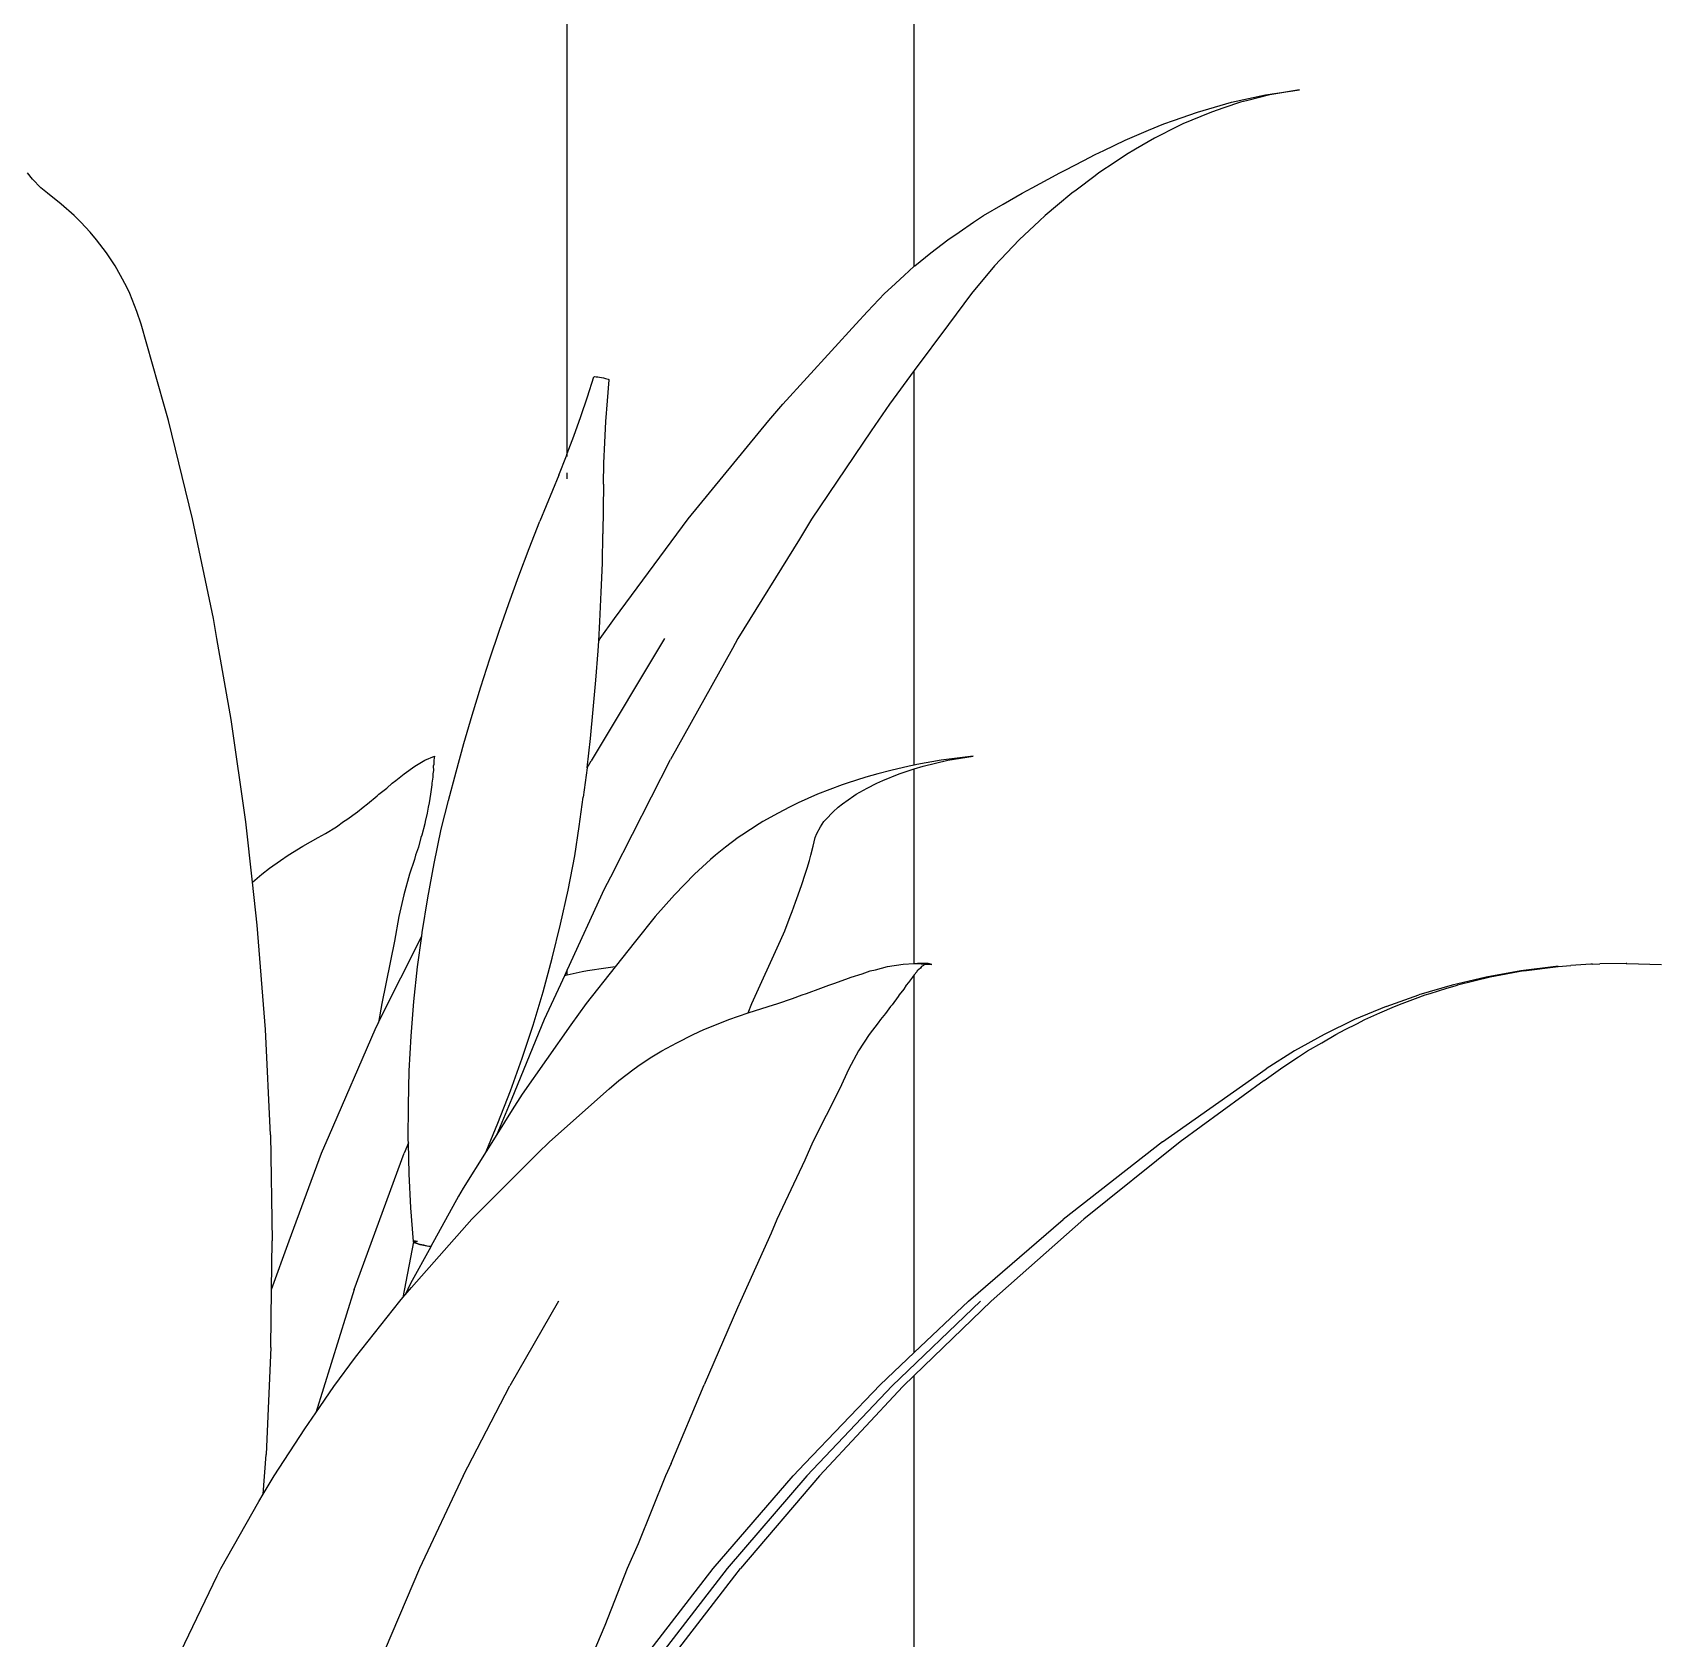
# Model space of a CAD drawing. Header units: metres. Extents: x 244.4 to 340.3, y -4.1 to 64.3.
# Drawn here: x 254.28 to 254.6785, y 7.6788 to 8.0717 of the extents above; entities that cross this region are included whole.
import ezdxf

# ---------------------------------------------------------------- set-up
doc = ezdxf.new("R2010")
doc.units = ezdxf.units.M
doc.layers.add('Edges', color=7, linetype='Continuous')

# ---------------------------------------------------------------- blocks, each defined once
blk = doc.blocks.new('Novo+Sobrado2m fr')
for p, q in [((-1.17735, -1.24859), (-1.17735, 0.79324)), ((-1.09244, -1.20273), (-1.09244, 0.79324)), ((-1.00655, -1.16083), (-0.99821, -1.15958)), ((-0.99821, -1.15958), (-1.00549, -1.16083)), ((-1.02312, -1.16501), (-1.01485, -1.16264)), ((-1.01267, -1.16264), (-1.01669, -1.164)), ((-1.01485, -1.16264), (-1.00655, -1.16083)), ((-1.01084, -1.16219), (-1.01267, -1.16264)), ((-1.00549, -1.16083), (-1.01084, -1.16219)), ((-1.03142, -1.16793), (-1.02906, -1.16711)), ((-1.02906, -1.16711), (-1.02312, -1.16501)), ((-1.02236, -1.16612), (-1.02676, -1.16793)), ((-1.01976, -1.16501), (-1.02236, -1.16612)), ((-1.01669, -1.164), (-1.01976, -1.16501)), ((-1.04084, -1.17192), (-1.03975, -1.1714)), ((-1.03975, -1.1714), (-1.03512, -1.16949)), ((-1.03367, -1.1714), (-1.03829, -1.17411)), ((-1.03512, -1.16949), (-1.03142, -1.16793)), ((-1.02788, -1.16851), (-1.03367, -1.1714)), ((-1.02676, -1.16793), (-1.02788, -1.16851)), ((-1.05094, -1.17684), (-1.0482, -1.17538)), ((-1.0482, -1.17538), (-1.04606, -1.1744)), ((-1.04606, -1.1744), (-1.04084, -1.17192)), ((-1.04052, -1.17538), (-1.04328, -1.17725)), ((-1.03829, -1.17411), (-1.04052, -1.17538)), ((-1.05687, -1.17988), (-1.05553, -1.17921)), ((-1.05553, -1.17921), (-1.05094, -1.17684)), ((-1.04328, -1.17725), (-1.04726, -1.17988)), ((-1.30816, -1.18148), (-1.30938, -1.17988)), ((-1.30612, -1.1836), (-1.30816, -1.18148)), ((-1.06357, -1.1836), (-1.05969, -1.18148)), ((-1.05969, -1.18148), (-1.05687, -1.17988)), ((-1.04818, -1.1806), (-1.05288, -1.18413)), ((-1.04726, -1.17988), (-1.04818, -1.1806)), ((-1.30455, -1.18488), (-1.30612, -1.1836)), ((-1.30118, -1.18757), (-1.30455, -1.18488)), ((-1.07073, -1.18757), (-1.06603, -1.18488)), ((-1.06603, -1.18488), (-1.06357, -1.1836)), ((-1.0539, -1.18488), (-1.0574, -1.18784)), ((-1.05288, -1.18413), (-1.0539, -1.18488)), ((-1.29803, -1.19035), (-1.30118, -1.18757)), ((-1.29633, -1.192), (-1.29803, -1.19035)), ((-1.07797, -1.192), (-1.07548, -1.19035)), ((-1.07548, -1.19035), (-1.07073, -1.18757)), ((-1.06045, -1.19035), (-1.06185, -1.19167)), ((-1.0574, -1.18784), (-1.06045, -1.19035)), ((-1.2941, -1.19439), (-1.29633, -1.192)), ((-1.29251, -1.19628), (-1.2941, -1.19439)), ((-1.08425, -1.19628), (-1.08151, -1.19439)), ((-1.08151, -1.19439), (-1.07797, -1.192)), ((-1.06185, -1.19167), (-1.06682, -1.19628)), ((-1.29007, -1.19949), (-1.29251, -1.19628)), ((-1.28799, -1.20264), (-1.29007, -1.19949)), ((-1.09234, -1.20264), (-1.08838, -1.19949)), ((-1.08838, -1.19949), (-1.08425, -1.19628)), ((-1.06682, -1.19628), (-1.07284, -1.20264)), ((-1.28662, -1.20497), (-1.28799, -1.20264)), ((-1.09492, -1.20497), (-1.09244, -1.20273)), ((-1.09244, -1.20273), (-1.09234, -1.20264)), ((-1.07284, -1.20264), (-1.07846, -1.20941)), ((-1.28512, -1.20784), (-1.28662, -1.20497)), ((-1.09805, -1.20784), (-1.09492, -1.20497)), ((-1.28441, -1.20941), (-1.28512, -1.20784)), ((-1.28262, -1.21381), (-1.28441, -1.20941)), ((-1.10393, -1.21381), (-1.09973, -1.20941)), ((-1.09973, -1.20941), (-1.09805, -1.20784)), ((-1.07846, -1.20941), (-1.08404, -1.217)), ((-1.28161, -1.21689), (-1.28262, -1.21381)), ((-1.10678, -1.21689), (-1.10393, -1.21381)), ((-1.27609, -1.23645), (-1.28161, -1.21689)), ((-1.12463, -1.23645), (-1.10678, -1.21689)), ((-1.08404, -1.217), (-1.09244, -1.22826)), ((-1.1724, -1.23468), (-1.17082, -1.2298)), ((-1.17082, -1.2298), (-1.17076, -1.22976)), ((-1.17076, -1.22976), (-1.17058, -1.22974)), ((-1.17058, -1.22974), (-1.17028, -1.22976)), ((-1.17028, -1.22976), (-1.16989, -1.2298)), ((-1.16989, -1.2298), (-1.16944, -1.22987)), ((-1.16944, -1.22987), (-1.16896, -1.22996)), ((-1.16896, -1.22996), (-1.16848, -1.23006)), ((-1.16848, -1.23006), (-1.16803, -1.23017)), ((-1.16803, -1.23017), (-1.16764, -1.23028)), ((-1.16764, -1.23028), (-1.16734, -1.23038)), ((-1.16752, -1.23565), (-1.16708, -1.23054)), ((-1.16734, -1.23038), (-1.16715, -1.23047)), ((-1.16715, -1.23047), (-1.16708, -1.23054)), ((-1.09244, -1.22826), (-1.09854, -1.23645)), ((-1.09244, -1.32479), (-1.09244, -1.22826)), ((-1.17405, -1.23952), (-1.1724, -1.23468)), ((-1.27495, -1.24052), (-1.27609, -1.23645)), ((-1.16788, -1.24075), (-1.16752, -1.23565)), ((-1.12802, -1.24052), (-1.12463, -1.23645)), ((-1.09854, -1.23645), (-1.10296, -1.24305)), ((-1.26906, -1.26454), (-1.27495, -1.24052)), ((-1.17577, -1.24434), (-1.17405, -1.23952)), ((-1.16816, -1.24585), (-1.16788, -1.24075)), ((-1.14776, -1.26454), (-1.12802, -1.24052)), ((-1.10296, -1.24305), (-1.11759, -1.2646)), ((-1.17735, -1.24859), (-1.17577, -1.24434)), ((-1.16837, -1.25094), (-1.16816, -1.24585)), ((-1.1794, -1.25385), (-1.17755, -1.24911)), ((-1.17755, -1.24911), (-1.17735, -1.24859)), ((-1.17735, -1.2493), (-1.17735, -1.24859)), ((-1.16849, -1.25602), (-1.16837, -1.25094)), ((-1.1794, -1.25385), (-1.18403, -1.26515)), ((-1.17735, -1.25474), (-1.17735, -1.25329)), ((-1.16849, -1.25602), (-1.16861, -1.26821)), ((-1.26393, -1.28894), (-1.26906, -1.26454)), ((-1.18665, -1.27179), (-1.18403, -1.26515)), ((-1.16577, -1.28894), (-1.14776, -1.26454)), ((-1.11759, -1.2646), (-1.12055, -1.26948)), ((-1.16877, -1.27535), (-1.16861, -1.26821)), ((-1.12055, -1.26948), (-1.13558, -1.29382)), ((-1.18918, -1.27849), (-1.18665, -1.27179)), ((-1.19164, -1.28522), (-1.18918, -1.27849)), ((-1.16902, -1.28249), (-1.16877, -1.27535)), ((-1.16937, -1.28965), (-1.16902, -1.28249)), ((-1.19401, -1.292), (-1.19164, -1.28522)), ((-1.26307, -1.29382), (-1.26393, -1.28894)), ((-1.16966, -1.29436), (-1.16937, -1.28965)), ((-1.1693, -1.29382), (-1.16577, -1.28894)), ((-1.25958, -1.31367), (-1.26307, -1.29382)), ((-1.19629, -1.29882), (-1.19401, -1.292)), ((-1.1536, -1.29382), (-1.17151, -1.32371)), ((-1.16981, -1.29681), (-1.16966, -1.29436)), ((-1.16966, -1.29436), (-1.1693, -1.29382)), ((-1.13558, -1.29382), (-1.13693, -1.29627)), ((-1.19849, -1.30568), (-1.19629, -1.29882)), ((-1.17035, -1.30398), (-1.16981, -1.29681)), ((-1.13693, -1.29627), (-1.15212, -1.32338)), ((-1.20061, -1.31257), (-1.19849, -1.30568)), ((-1.17098, -1.31115), (-1.17035, -1.30398)), ((-1.25601, -1.33869), (-1.25958, -1.31367)), ((-1.20264, -1.3195), (-1.20061, -1.31257)), ((-1.1717, -1.31832), (-1.17098, -1.31115)), ((-1.17252, -1.32549), (-1.1717, -1.31832)), ((-1.21222, -1.3236), (-1.20983, -1.32262)), ((-1.20983, -1.32262), (-1.21002, -1.3236)), ((-1.20457, -1.32646), (-1.20264, -1.3195)), ((-1.07803, -1.32262), (-1.08587, -1.3236)), ((-1.08422, -1.3236), (-1.07803, -1.32262)), ((-1.21927, -1.32855), (-1.21725, -1.32689)), ((-1.21725, -1.32689), (-1.21465, -1.32503)), ((-1.21465, -1.32503), (-1.21222, -1.3236)), ((-1.21011, -1.3261), (-1.21028, -1.32689)), ((-1.21028, -1.32689), (-1.21026, -1.32776)), ((-1.21003, -1.32467), (-1.21015, -1.32503)), ((-1.21015, -1.32503), (-1.21011, -1.3261)), ((-1.21002, -1.3236), (-1.21003, -1.32467)), ((-1.20643, -1.33345), (-1.20457, -1.32646)), ((-1.17252, -1.32549), (-1.17343, -1.33265)), ((-1.17252, -1.32549), (-1.17151, -1.32371)), ((-1.16607, -1.3508), (-1.15212, -1.32338)), ((-1.10136, -1.32689), (-1.10427, -1.32776)), ((-1.09817, -1.3261), (-1.10136, -1.32689)), ((-1.10014, -1.32855), (-1.09614, -1.32689)), ((-1.09367, -1.32503), (-1.09817, -1.3261)), ((-1.09614, -1.32689), (-1.09244, -1.32571)), ((-1.09244, -1.32479), (-1.09367, -1.32503)), ((-1.09179, -1.32467), (-1.09244, -1.32479)), ((-1.09244, -1.32571), (-1.0903, -1.32503)), ((-1.09244, -1.37334), (-1.09244, -1.32571)), ((-1.08587, -1.3236), (-1.09179, -1.32467)), ((-1.0903, -1.32503), (-1.08422, -1.3236)), ((-1.22342, -1.33192), (-1.22153, -1.33042)), ((-1.22153, -1.33042), (-1.22015, -1.32919)), ((-1.22015, -1.32919), (-1.21927, -1.32855)), ((-1.21048, -1.32965), (-1.21083, -1.33192)), ((-1.21026, -1.32776), (-1.21049, -1.32919)), ((-1.21049, -1.32919), (-1.21048, -1.32965)), ((-1.11011, -1.32965), (-1.11609, -1.33192)), ((-1.10886, -1.32919), (-1.11011, -1.32965)), ((-1.10427, -1.32776), (-1.10886, -1.32919)), ((-1.10665, -1.33192), (-1.10395, -1.33042)), ((-1.10395, -1.33042), (-1.10162, -1.32919)), ((-1.10162, -1.32919), (-1.10014, -1.32855)), ((-1.22731, -1.33506), (-1.22625, -1.33428)), ((-1.22625, -1.33428), (-1.22387, -1.33234)), ((-1.22387, -1.33234), (-1.22342, -1.33192)), ((-1.21113, -1.33406), (-1.21139, -1.33506)), ((-1.21083, -1.33192), (-1.21113, -1.33406)), ((-1.20819, -1.34047), (-1.20643, -1.33345)), ((-1.17443, -1.33981), (-1.17343, -1.33265)), ((-1.12082, -1.33406), (-1.12296, -1.33506)), ((-1.11609, -1.33192), (-1.12082, -1.33406)), ((-1.11104, -1.33506), (-1.11002, -1.33428)), ((-1.11002, -1.33428), (-1.10728, -1.33234)), ((-1.10728, -1.33234), (-1.10665, -1.33192)), ((-1.25438, -1.35344), (-1.25601, -1.33869)), ((-1.23383, -1.33986), (-1.23206, -1.3386)), ((-1.23206, -1.3386), (-1.23125, -1.33808)), ((-1.23125, -1.33808), (-1.22871, -1.33621)), ((-1.22871, -1.33621), (-1.22731, -1.33506)), ((-1.21213, -1.3386), (-1.21222, -1.33916)), ((-1.21161, -1.33653), (-1.21213, -1.3386)), ((-1.21139, -1.33506), (-1.21161, -1.33653)), ((-1.12947, -1.3386), (-1.13038, -1.33916)), ((-1.12573, -1.33653), (-1.12947, -1.3386)), ((-1.12296, -1.33506), (-1.12573, -1.33653)), ((-1.11542, -1.33986), (-1.11455, -1.3386)), ((-1.11455, -1.3386), (-1.1141, -1.33808)), ((-1.1141, -1.33808), (-1.11228, -1.33621)), ((-1.11228, -1.33621), (-1.11104, -1.33506)), ((-1.24202, -1.34466), (-1.2383, -1.34254)), ((-1.2383, -1.34254), (-1.23647, -1.34153)), ((-1.23647, -1.34153), (-1.23383, -1.33986)), ((-1.21315, -1.34254), (-1.21377, -1.34487)), ((-1.21294, -1.34195), (-1.21315, -1.34254)), ((-1.21222, -1.33916), (-1.21294, -1.34195)), ((-1.20995, -1.34884), (-1.20819, -1.34047)), ((-1.17553, -1.34696), (-1.17443, -1.33981)), ((-1.13554, -1.34254), (-1.13862, -1.34487)), ((-1.13468, -1.34195), (-1.13554, -1.34254)), ((-1.13038, -1.33916), (-1.13468, -1.34195)), ((-1.11715, -1.34466), (-1.1167, -1.34254)), ((-1.1167, -1.34254), (-1.11632, -1.34153)), ((-1.11632, -1.34153), (-1.11542, -1.33986)), ((-1.24754, -1.34814), (-1.24562, -1.34684)), ((-1.24562, -1.34684), (-1.24202, -1.34466)), ((-1.21446, -1.34684), (-1.21475, -1.34789)), ((-1.21377, -1.34487), (-1.21446, -1.34684)), ((-1.14111, -1.34684), (-1.14229, -1.34789)), ((-1.13862, -1.34487), (-1.14111, -1.34684)), ((-1.11808, -1.34814), (-1.11778, -1.34684)), ((-1.11778, -1.34684), (-1.11715, -1.34466)), ((-1.25211, -1.35151), (-1.25016, -1.35003)), ((-1.25016, -1.35003), (-1.24754, -1.34814)), ((-1.21475, -1.34789), (-1.21597, -1.35151)), ((-1.2115, -1.35726), (-1.20995, -1.34884)), ((-1.17715, -1.35536), (-1.17553, -1.34696)), ((-1.16607, -1.3508), (-1.1683, -1.35511)), ((-1.14229, -1.34789), (-1.14624, -1.35151)), ((-1.11918, -1.35151), (-1.11865, -1.35003)), ((-1.11865, -1.35003), (-1.11808, -1.34814)), ((-1.25438, -1.35344), (-1.25211, -1.35151)), ((-1.25322, -1.36396), (-1.25438, -1.35344)), ((-1.21597, -1.35151), (-1.21735, -1.35652)), ((-1.14624, -1.35151), (-1.15115, -1.35652)), ((-1.12088, -1.35652), (-1.11995, -1.35404)), ((-1.11995, -1.35404), (-1.11918, -1.35151)), ((-1.21735, -1.35652), (-1.21853, -1.36186)), ((-1.21284, -1.36571), (-1.2115, -1.35726)), ((-1.17898, -1.36372), (-1.17715, -1.35536)), ((-1.1683, -1.35511), (-1.17735, -1.3749)), ((-1.15115, -1.35652), (-1.15587, -1.36186)), ((-1.12233, -1.36062), (-1.12149, -1.35836)), ((-1.12149, -1.35836), (-1.12088, -1.35652)), ((-1.21853, -1.36186), (-1.2196, -1.36783)), ((-1.15587, -1.36186), (-1.16068, -1.36783)), ((-1.12415, -1.36532), (-1.12285, -1.36186)), ((-1.12285, -1.36186), (-1.12233, -1.36062)), ((-1.25121, -1.38947), (-1.25322, -1.36396)), ((-1.22323, -1.38705), (-1.21296, -1.36663)), ((-1.21396, -1.37417), (-1.21296, -1.36663)), ((-1.21296, -1.36663), (-1.21284, -1.36571)), ((-1.18102, -1.37203), (-1.17898, -1.36372)), ((-1.12518, -1.36774), (-1.12415, -1.36532)), ((-1.2196, -1.36783), (-1.22275, -1.38314)), ((-1.16068, -1.36783), (-1.16567, -1.37417)), ((-1.13223, -1.38314), (-1.12518, -1.36774)), ((-1.21486, -1.38265), (-1.21396, -1.37417)), ((-1.18328, -1.38027), (-1.18102, -1.37203)), ((-1.16567, -1.37417), (-1.17272, -1.38314)), ((-1.16795, -1.37449), (-1.17241, -1.37515)), ((-1.16567, -1.37417), (-1.16795, -1.37449)), ((-1.10196, -1.37485), (-1.09902, -1.37408)), ((-1.09902, -1.37408), (-1.09521, -1.37347)), ((-1.09521, -1.37347), (-1.09244, -1.37334)), ((-1.09244, -1.37334), (-1.09165, -1.3733)), ((-1.09097, -1.37449), (-1.09171, -1.37515)), ((-1.08903, -1.3733), (-1.09165, -1.3733)), ((-1.09165, -1.3733), (-1.08984, -1.37347)), ((-1.09071, -1.37408), (-1.09097, -1.37449)), ((-1.09021, -1.37382), (-1.09071, -1.37408)), ((-1.08984, -1.37347), (-1.09021, -1.37382)), ((-1.08978, -1.37346), (-1.08984, -1.37347)), ((-1.08978, -1.37346), (-1.08819, -1.37359)), ((-1.08819, -1.37359), (-1.08903, -1.3733)), ((-0.93551, -1.37408), (-0.94406, -1.37515)), ((-0.9433, -1.37515), (-0.93496, -1.37408)), ((-0.93496, -1.37408), (-0.93551, -1.37408)), ((-0.93496, -1.37408), (-0.93185, -1.37382)), ((-0.9269, -1.37347), (-0.93185, -1.37382)), ((-0.92655, -1.37347), (-0.9269, -1.37347)), ((-0.92655, -1.37347), (-0.92476, -1.37343)), ((-0.91827, -1.3733), (-0.92476, -1.37343)), ((-0.91827, -1.3733), (-0.91821, -1.3733)), ((-0.9181, -1.3733), (-0.91821, -1.3733)), ((-0.9181, -1.3733), (-0.90966, -1.37359)), ((-1.17899, -1.37847), (-1.183, -1.38705)), ((-1.17801, -1.37634), (-1.17899, -1.37847)), ((-1.17735, -1.3749), (-1.17801, -1.37634)), ((-1.17735, -1.3762), (-1.17801, -1.37634)), ((-1.17735, -1.3762), (-1.17735, -1.3749)), ((-1.17367, -1.3754), (-1.17735, -1.3762)), ((-1.17241, -1.37515), (-1.17367, -1.3754)), ((-1.11532, -1.37939), (-1.11337, -1.37862)), ((-1.11337, -1.37862), (-1.11191, -1.37813)), ((-1.11191, -1.37813), (-1.10856, -1.37692)), ((-1.10856, -1.37692), (-1.10792, -1.37666)), ((-1.10792, -1.37666), (-1.10522, -1.37583)), ((-1.10522, -1.37583), (-1.10322, -1.37515)), ((-1.10322, -1.37515), (-1.10196, -1.37485)), ((-1.0944, -1.37862), (-1.09502, -1.37961)), ((-1.09383, -1.37799), (-1.0944, -1.37862)), ((-1.09291, -1.37666), (-1.09383, -1.37799)), ((-1.09244, -1.37611), (-1.09291, -1.37666)), ((-1.09183, -1.3754), (-1.09244, -1.37611)), ((-1.09244, -1.46846), (-1.09244, -1.37611)), ((-1.09171, -1.37515), (-1.09183, -1.3754)), ((-0.96084, -1.37862), (-0.96901, -1.381)), ((-0.96213, -1.37939), (-0.95958, -1.37862)), ((-0.95252, -1.37666), (-0.96084, -1.37862)), ((-0.95152, -1.37666), (-0.95958, -1.37862)), ((-0.94406, -1.37515), (-0.95252, -1.37666)), ((-0.9433, -1.37515), (-0.95152, -1.37666)), ((-1.21553, -1.39112), (-1.21486, -1.38265)), ((-1.18573, -1.38843), (-1.18328, -1.38027)), ((-1.12581, -1.3831), (-1.12228, -1.3819)), ((-1.12228, -1.3819), (-1.11989, -1.381)), ((-1.11989, -1.381), (-1.1188, -1.38065)), ((-1.1188, -1.38065), (-1.11532, -1.37939)), ((-1.09638, -1.38141), (-1.09787, -1.3834)), ((-1.09615, -1.381), (-1.09638, -1.38141)), ((-1.09502, -1.37961), (-1.09615, -1.381)), ((-0.97697, -1.38382), (-0.96901, -1.381)), ((-0.97306, -1.3831), (-0.96986, -1.3819)), ((-0.96986, -1.3819), (-0.96742, -1.381)), ((-0.96742, -1.381), (-0.96626, -1.38065)), ((-0.96626, -1.38065), (-0.96213, -1.37939)), ((-1.22275, -1.38314), (-1.22354, -1.38774)), ((-1.17272, -1.38314), (-1.17647, -1.38834)), ((-1.13786, -1.38704), (-1.13313, -1.38541)), ((-1.13313, -1.38541), (-1.13223, -1.38314)), ((-1.13313, -1.38541), (-1.1331, -1.3854)), ((-1.1331, -1.3854), (-1.12822, -1.38382)), ((-1.12822, -1.38382), (-1.12581, -1.3831)), ((-1.09948, -1.38556), (-1.10073, -1.38704)), ((-1.09825, -1.38382), (-1.09948, -1.38556)), ((-1.09787, -1.3834), (-1.09825, -1.38382)), ((-0.97697, -1.38382), (-0.98471, -1.38704)), ((-0.98223, -1.38704), (-0.97853, -1.3854)), ((-0.97853, -1.3854), (-0.97497, -1.38382)), ((-0.97497, -1.38382), (-0.97306, -1.3831)), ((-1.24999, -1.41521), (-1.25121, -1.38947)), ((-1.23552, -1.41521), (-1.22431, -1.38947)), ((-1.22431, -1.38947), (-1.22354, -1.38774)), ((-1.22354, -1.38774), (-1.22323, -1.38705)), ((-1.183, -1.38705), (-1.19093, -1.40638)), ((-1.17647, -1.38834), (-1.18839, -1.40531)), ((-1.18839, -1.39651), (-1.18573, -1.38843)), ((-1.15055, -1.3927), (-1.14653, -1.39067)), ((-1.14653, -1.39067), (-1.14391, -1.38951)), ((-1.14391, -1.38951), (-1.14041, -1.38805)), ((-1.14041, -1.38805), (-1.13786, -1.38704)), ((-1.10347, -1.39067), (-1.10607, -1.39469)), ((-1.10129, -1.38785), (-1.10347, -1.39067)), ((-1.10073, -1.38704), (-1.10129, -1.38785)), ((-0.99219, -1.39067), (-0.99942, -1.39469)), ((-0.99278, -1.3927), (-0.98932, -1.39067)), ((-0.98471, -1.38704), (-0.99219, -1.39067)), ((-0.98932, -1.39067), (-0.98705, -1.38951)), ((-0.98705, -1.38951), (-0.98419, -1.38805)), ((-0.98419, -1.38805), (-0.98223, -1.38704)), ((-1.21599, -1.39958), (-1.21553, -1.39112)), ((-1.15667, -1.3962), (-1.15423, -1.39469)), ((-1.15423, -1.39469), (-1.15055, -1.3927)), ((-1.10607, -1.39469), (-1.10846, -1.39908)), ((-0.99942, -1.39469), (-1.00638, -1.39908)), ((-0.99849, -1.3962), (-0.99621, -1.39469)), ((-0.99621, -1.39469), (-0.99278, -1.3927)), ((-1.19126, -1.4045), (-1.18839, -1.39651)), ((-1.161, -1.39908), (-1.15952, -1.39806)), ((-1.15952, -1.39806), (-1.15667, -1.3962)), ((-1.00288, -1.39908), (-1.00132, -1.39806)), ((-1.00132, -1.39806), (-0.99849, -1.3962)), ((-1.21623, -1.40802), (-1.21599, -1.39958)), ((-1.16713, -1.40403), (-1.16473, -1.40199)), ((-1.16473, -1.40199), (-1.161, -1.39908)), ((-1.10846, -1.39908), (-1.11078, -1.4041)), ((-1.03172, -1.41698), (-1.00638, -1.39908)), ((-1.00684, -1.40199), (-1.02742, -1.41698)), ((-1.00684, -1.40199), (-1.00288, -1.39908)), ((-1.19093, -1.40638), (-1.1946, -1.41514)), ((-1.19431, -1.41238), (-1.19126, -1.4045)), ((-1.18839, -1.40531), (-1.19087, -1.40915)), ((-1.18167, -1.41698), (-1.16713, -1.40403)), ((-1.11078, -1.4041), (-1.11724, -1.41698)), ((-1.21624, -1.41643), (-1.21623, -1.40802)), ((-1.19087, -1.40915), (-1.1946, -1.41514)), ((-1.19722, -1.41933), (-1.19431, -1.41238)), ((-1.24999, -1.41521), (-1.24955, -1.44115)), ((-1.23745, -1.41975), (-1.23552, -1.41521)), ((-1.21622, -1.41721), (-1.21729, -1.41975)), ((-1.21622, -1.41721), (-1.21624, -1.41643)), ((-1.21603, -1.42479), (-1.21622, -1.41721)), ((-1.1946, -1.41514), (-1.19722, -1.41933)), ((-1.18453, -1.41972), (-1.18167, -1.41698)), ((-1.11724, -1.41698), (-1.11919, -1.42142)), ((-1.03172, -1.41698), (-1.05601, -1.43593)), ((-1.02742, -1.41698), (-1.05098, -1.43589)), ((-1.24538, -1.44115), (-1.23745, -1.41975)), ((-1.22947, -1.45312), (-1.21729, -1.41975)), ((-1.19722, -1.41933), (-1.20283, -1.42831)), ((-1.20069, -1.43589), (-1.18453, -1.41972)), ((-1.11919, -1.42142), (-1.12608, -1.43593)), ((-1.21561, -1.4331), (-1.21603, -1.42479)), ((-1.20393, -1.43024), (-1.2107, -1.44254)), ((-1.20283, -1.42831), (-1.20393, -1.43024)), ((-1.21495, -1.44134), (-1.21561, -1.4331)), ((-1.2155, -1.45257), (-1.20069, -1.43589)), ((-1.12608, -1.43593), (-1.12747, -1.43927)), ((-1.07921, -1.4559), (-1.05601, -1.43593)), ((-1.05098, -1.43589), (-1.07366, -1.4559)), ((-1.2497, -1.45312), (-1.24538, -1.44115)), ((-1.2497, -1.45312), (-1.24955, -1.44115)), ((-1.21497, -1.44141), (-1.21758, -1.45503)), ((-1.21497, -1.44141), (-1.21495, -1.44134)), ((-1.21486, -1.44155), (-1.21497, -1.44141)), ((-1.21485, -1.44127), (-1.21495, -1.44134)), ((-1.21495, -1.44134), (-1.21484, -1.44146)), ((-1.21453, -1.44173), (-1.21486, -1.44155)), ((-1.21452, -1.44124), (-1.21485, -1.44127)), ((-1.21484, -1.44146), (-1.21451, -1.44162)), ((-1.21401, -1.44192), (-1.21453, -1.44173)), ((-1.21452, -1.44124), (-1.21401, -1.44127)), ((-1.21451, -1.44162), (-1.21399, -1.4418)), ((-1.21333, -1.44212), (-1.21401, -1.44192)), ((-1.21399, -1.4418), (-1.21331, -1.44199)), ((-1.21254, -1.44231), (-1.21333, -1.44212)), ((-1.21331, -1.44199), (-1.21252, -1.44219)), ((-1.21169, -1.44248), (-1.21254, -1.44231)), ((-1.21252, -1.44219), (-1.21167, -1.44237)), ((-1.21169, -1.44248), (-1.21167, -1.44237)), ((-1.21084, -1.44261), (-1.21169, -1.44248)), ((-1.21167, -1.44237), (-1.21082, -1.44252)), ((-1.21084, -1.44261), (-1.21082, -1.44252)), ((-1.21082, -1.44252), (-1.2107, -1.44254)), ((-1.2107, -1.44254), (-1.21074, -1.44262)), ((-1.12747, -1.43927), (-1.135, -1.4559)), ((-1.21074, -1.44262), (-1.21568, -1.45159)), ((-1.21074, -1.44262), (-1.21084, -1.44261)), ((-1.2499, -1.46724), (-1.24971, -1.45318)), ((-1.24971, -1.45318), (-1.2497, -1.45312)), ((-1.22947, -1.45312), (-1.2389, -1.48327)), ((-1.21758, -1.45503), (-1.217, -1.45435)), ((-1.21568, -1.45159), (-1.217, -1.45435)), ((-1.217, -1.45435), (-1.2155, -1.45257)), ((-1.22912, -1.46967), (-1.21832, -1.4559)), ((-1.21832, -1.4559), (-1.21758, -1.45503)), ((-1.17953, -1.4559), (-1.19139, -1.47662)), ((-1.13568, -1.4576), (-1.14384, -1.47639)), ((-1.135, -1.4559), (-1.13568, -1.4576)), ((-1.07624, -1.4559), (-1.09787, -1.47662)), ((-1.07921, -1.4559), (-1.09244, -1.46846)), ((-1.07366, -1.4559), (-1.09244, -1.47414)), ((-1.2499, -1.46724), (-1.25103, -1.49345)), ((-1.23446, -1.47683), (-1.22912, -1.46967)), ((-1.09244, -1.46846), (-1.10079, -1.47639)), ((-1.09522, -1.47683), (-1.09244, -1.47414)), ((-1.09244, -1.59217), (-1.09244, -1.47414)), ((-1.2389, -1.48327), (-1.23446, -1.47683)), ((-1.20285, -1.49867), (-1.19139, -1.47662)), ((-1.15192, -1.49564), (-1.14384, -1.47639)), ((-1.11919, -1.49564), (-1.10079, -1.47639)), ((-1.11877, -1.49867), (-1.09787, -1.47662)), ((-1.09522, -1.47683), (-1.11568, -1.49867)), ((-1.24156, -1.48714), (-1.2389, -1.48327)), ((-1.24907, -1.49867), (-1.24156, -1.48714)), ((-1.25174, -1.50313), (-1.25103, -1.49345)), ((-1.15192, -1.49564), (-1.15329, -1.49867)), ((-1.11919, -1.49564), (-1.12207, -1.49867)), ((-1.25174, -1.50313), (-1.24907, -1.49867)), ((-1.20285, -1.49867), (-1.21353, -1.52138)), ((-1.15329, -1.49867), (-1.16001, -1.51528)), ((-1.14163, -1.52138), (-1.12207, -1.49867)), ((-1.11877, -1.49867), (-1.13823, -1.52138)), ((-1.11568, -1.49867), (-1.13499, -1.52138)), ((-1.26208, -1.52138), (-1.25284, -1.50496)), ((-1.25284, -1.50496), (-1.25174, -1.50313)), ((-1.16001, -1.51528), (-1.16269, -1.52138)), ((-1.26297, -1.52311), (-1.26208, -1.52138)), ((-1.21353, -1.52138), (-1.22351, -1.54489)), ((-1.16269, -1.52138), (-1.16816, -1.53528)), ((-1.15986, -1.54489), (-1.14163, -1.52138)), ((-1.13823, -1.52138), (-1.15644, -1.54489)), ((-1.13633, -1.52311), (-1.13499, -1.52138)), ((-1.27186, -1.54162), (-1.26297, -1.52311)), ((-1.15059, -1.54162), (-1.13633, -1.52311)), ((-1.16816, -1.53528), (-1.17225, -1.54489))]:
    blk.add_line(p, q)

msp = doc.modelspace()

# ---------------------------------------------------------------- block references
at = {"layer": 'Edges'}
msp.add_blockref('Novo+Sobrado2m fr', (255.5882, 9.21727), dxfattribs=at)

doc.saveas('drawing.dxf')
